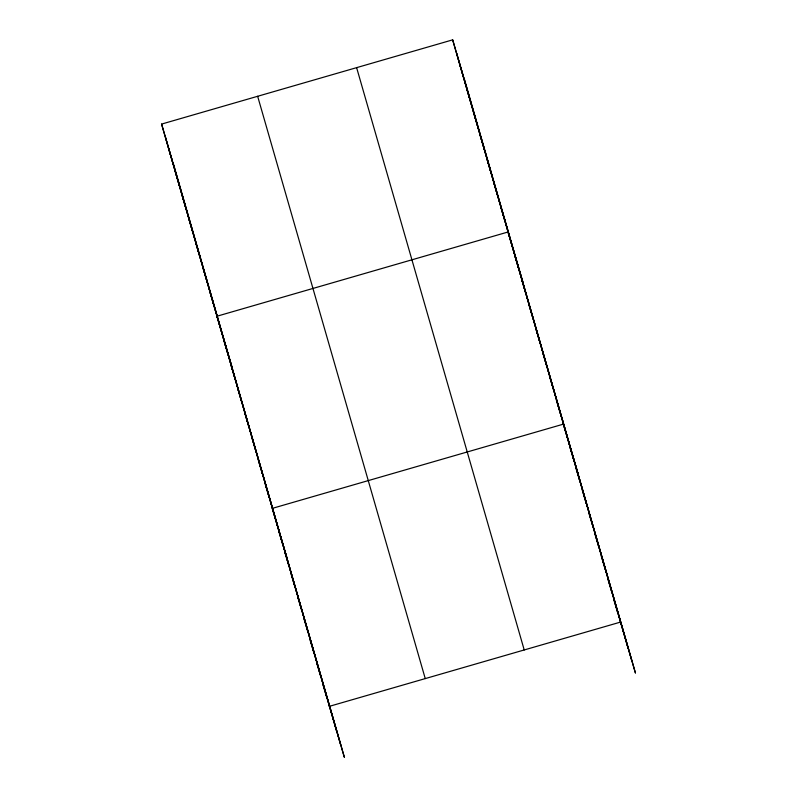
<?xml version="1.0" encoding="UTF-8"?>
<svg xmlns="http://www.w3.org/2000/svg" width="797" height="797" viewBox="0 0 797 797"><rect width="100%" height="100%" fill="white"/><g stroke="black" fill="none" stroke-linecap="round" stroke-linejoin="round"><path stroke-width="1.2" d="M161.592 124.083L344.324 757.15L161.592 124.083L452.676 39.85L635.408 672.917L452.676 39.85M329.191 706.391L620.285 622.158M459.59 63.87L463.555 77.16M466.504 87.889L470.469 101.189M473.418 111.909L477.383 125.209M480.332 135.928L484.297 149.228M487.246 159.948L491.211 173.248M494.16 183.968L498.125 197.267M501.074 207.987L505.039 221.287M523.121 282.766L507.988 232.007L216.894 316.25L232.027 367.009M514.902 256.026L518.867 269.326M521.816 280.046L525.781 293.346M528.73 304.075L532.695 317.365M535.644 328.095L539.609 341.385M542.558 352.115L546.523 365.405M549.472 376.134L553.437 389.424M556.386 400.154L560.341 413.444M578.433 474.932L563.3 424.173L272.205 508.406L287.338 559.165M569.626 446.171L573.591 459.461M575.962 468.168L579.927 481.458M582.288 490.165L586.253 503.455M588.624 512.162L592.589 525.462M594.951 534.159L598.916 547.459M601.287 556.157L605.252 569.457M607.613 578.154L611.578 591.454M613.949 600.161L617.914 613.451M168.496 148.103L172.461 161.402M175.41 172.122L179.375 185.422M182.324 196.142L186.289 209.442M189.238 220.171L193.203 233.461M196.152 244.191L200.117 257.481M203.066 268.21L207.031 281.5M209.98 292.23L213.945 305.52M223.808 340.269L227.773 353.559M230.722 364.289L234.687 377.579M237.636 388.308L241.601 401.598M244.549 412.328L248.515 425.618M251.463 436.348L255.429 449.638M258.377 460.367L262.343 473.657M265.291 484.387L269.256 497.677M278.532 530.404L282.497 543.703M284.868 552.401L288.833 565.701M291.204 574.398L295.159 587.698M297.53 596.395L301.495 609.695M303.866 618.402L307.821 631.692M310.192 640.399L314.157 653.689M316.529 662.397L320.494 675.687M322.855 684.394L326.82 697.684M464.123 78.245L631.732 660.554M456.641 53.14L627.926 647.812M356.618 67.645L524.217 649.953M257.65 96.288L425.249 678.596M173.029 162.478L340.638 744.787M165.547 137.383L336.842 732.044"/></g></svg>
